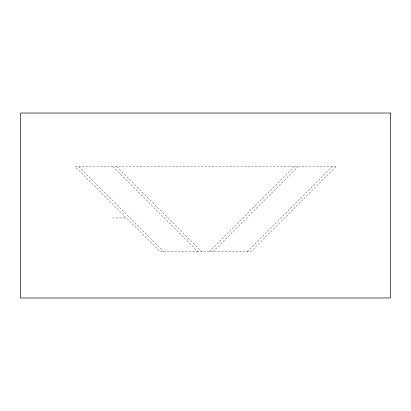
<?xml version="1.0" encoding="UTF-8"?>
<svg xmlns="http://www.w3.org/2000/svg" width="411" height="411" viewBox="0 0 411 411"><rect width="100%" height="100%" fill="white"/><g stroke="black" fill="none" stroke-linecap="round" stroke-linejoin="round"><path stroke-width="0.31" stroke-dasharray="2.06 1.54" d="M209.199 251.738L294.276 166.661M212.898 251.738L297.975 166.661M247.114 251.738L332.191 166.661M112.311 217.974L125.602 217.974M135.168 225.007L135.604 225.007M187.395 239.366L187.981 239.366M116.724 166.661L201.801 251.738M113.025 166.661L198.102 251.738M78.809 166.661L163.886 251.738M335.89 166.661L250.813 251.738L160.187 251.738L75.11 166.661L335.89 166.661"/><path stroke-width="0.62" d="M390.45 113.025L20.55 113.025L20.55 297.975L390.45 297.975L390.45 113.025"/></g></svg>
